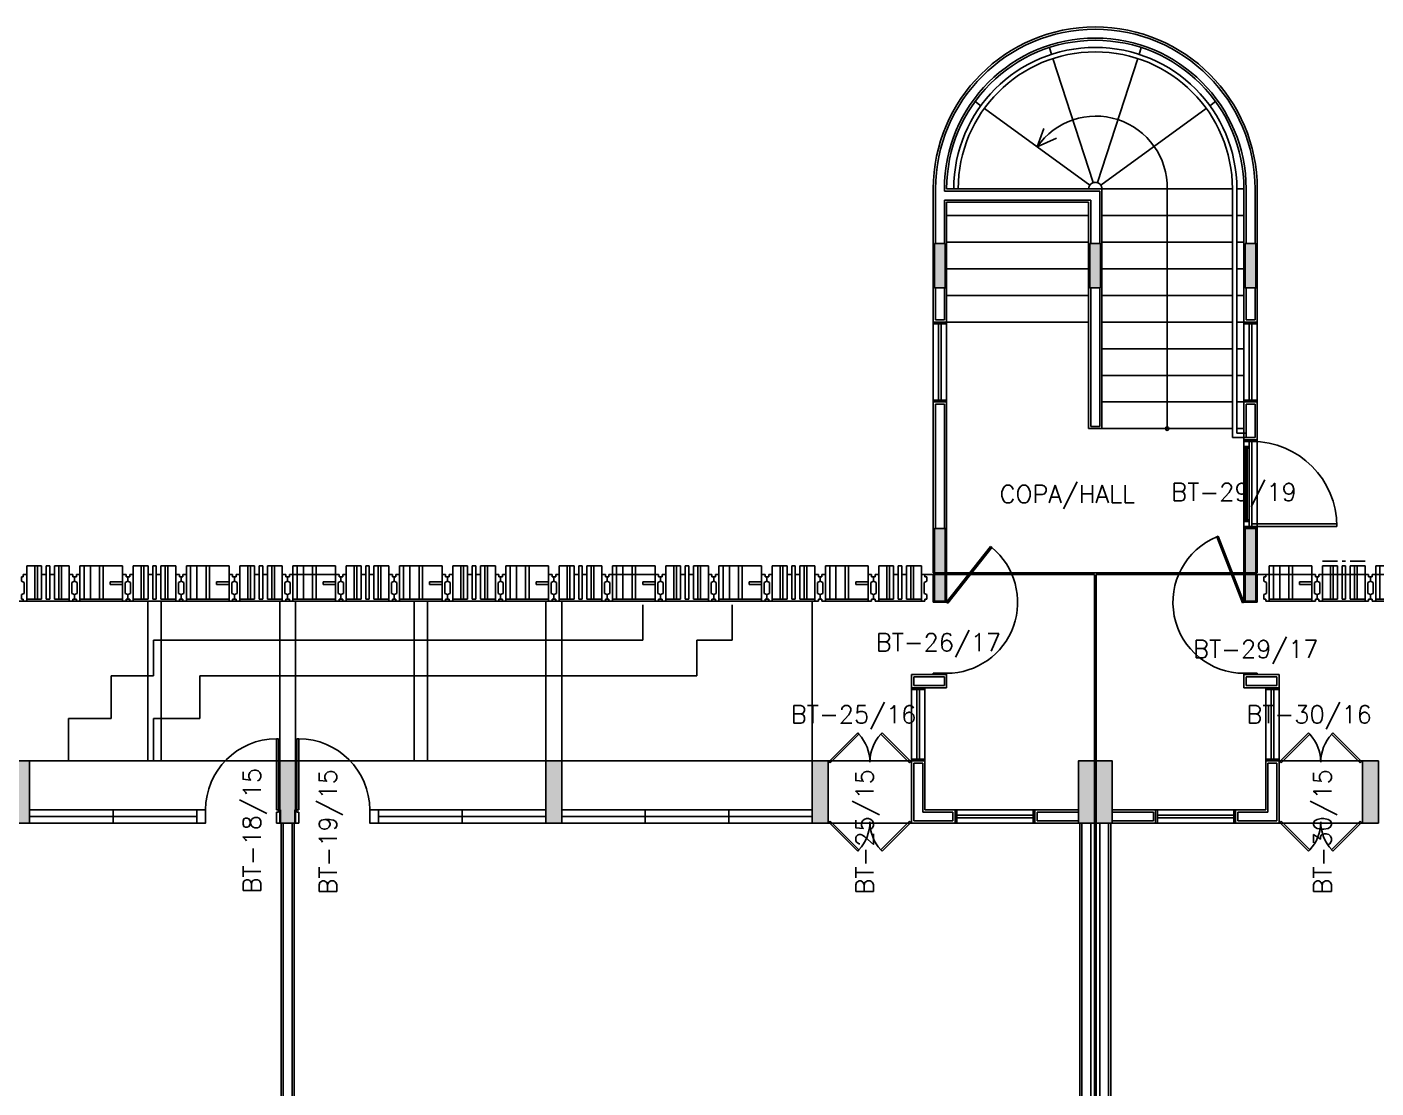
# Model space of a CAD drawing. Header units: millimetres. Extents: x 3605 to 3741, y 1123 to 1192.
# Drawn here: x 3635.26 to 3650.46, y 1176.52 to 1188.47 of the extents above; entities that cross this region are included whole.
import ezdxf

# ---------------------------------------------------------------- set-up
doc = ezdxf.new("R2010")
doc.units = ezdxf.units.MM
doc.linetypes.add('HIDDEN', pattern=[9.525, 6.35, -3.175])
for name, color, linetype in [('ar-acesso', 2, 'Continuous'), ('ar-alv', 2, 'Continuous'), ('ar-brs', 2, 'Continuous'), ('ar-esq', 2, 'Continuous'), ('ar-estc', 1, 'Continuous'), ('ar-piso', 1, 'Continuous'), ('ar-porta', 1, 'Continuous'), ('ar-proj', 1, 'HIDDEN'), ('ar-projarmario', 1, 'HIDDEN'), ('ar-reboco', 2, 'Continuous'), ('AR-VISTA', 2, 'Continuous'), ('brs-proj', 1, 'HIDDEN'), ('brs1', 2, 'Continuous'), ('brs2', 1, 'Continuous'), ('brs3', 1, 'Continuous'), ('brs4', 1, 'Continuous'), ('brs5', 1, 'Continuous'), ('ENDEREÇO', 2, 'Continuous'), ('esq-01', 1, 'Continuous'), ('esq-02', 1, 'Continuous'), ('estc-01', 3, 'Continuous'), ('h-estc', 3, 'Continuous'), ('proj', 1, 'HIDDEN'), ('ptm', 2, 'Continuous'), ('ptm1', 1, 'Continuous'), ('TEXTO', 2, 'Continuous')]:
    doc.layers.add(name, color=color, linetype=linetype)
doc.styles.add('UNB-100', font='simplex.shx', dxfattribs={"height": 0.2})
doc.styles.add('UNB1-100', font='simplex.shx', dxfattribs={"height": 0.2})

# ---------------------------------------------------------------- blocks, each defined once
blk = doc.blocks.new('plr01-01p')
at = {"layer": 'h-estc'}
blk.add_hatch(color=3, dxfattribs=at).paths.add_polyline_path([(0.09, 0.075), (-0.09, 0.075), (-0.09, -0.625), (0.09, -0.625)])
at = {"layer": 'estc-01', "color": 3}
blk.add_lwpolyline([(-0.09, 0.075), (-0.09, -0.625), (0.09, -0.625), (0.09, 0.075)], close=True, dxfattribs=at)
blk = doc.blocks.new('esq02-01p')
at = {"layer": 'esq-01'}
for p, q in [((2.91, 0), (0.09, 0)), ((1.03, -0.075), (1.03, 0.075)), ((1.97, -0.075), (1.97, 0.075))]:
    blk.add_line(p, q, dxfattribs=at)
at = {"layer": 'esq-02'}
blk.add_lwpolyline([(2.91, -0.075), (0.09, -0.075), (0.09, 0.075), (2.91, 0.075)], close=True, dxfattribs=at)
blk = doc.blocks.new('esq04-01p')
at = {"layer": 'esq-01'}
blk.add_line((1.975, 0), (0.09, 0), dxfattribs=at)
at = {"layer": 'esq-02'}
blk.add_line((1.0325, 0.075), (1.0325, -0.075), dxfattribs=at)
for points in [[(1.975, -0.075), (0.09, -0.075), (0.09, 0.075), (1.975, 0.075), (1.975, -0.075)], [(2.075, 0.075), (1.975, 0.075), (1.975, -0.075), (2.075, -0.075)]]:
    blk.add_lwpolyline(points, close=True, dxfattribs=at)
at = {"layer": 'ptm'}
for p, q in [((2.875, 0.075), (2.875, 0.875)), ((2.875, 0.875), (2.895, 0.875)), ((2.895, 0.075), (2.895, 0.875)), ((2.075, 0.075), (2.05, 0.075)), ((2.075, 0.075), (2.075, 0.05)), ((2.875, 0.075), (2.895, 0.075)), ((2.875, 0.05), (2.875, -0.075)), ((2.875, 0.05), (2.895, 0.05)), ((2.895, 0.075), (2.92, 0.075)), ((2.895, 0.075), (2.895, 0.05)), ((2.92, 0.075), (2.92, -0.075)), ((2.92, -0.075), (2.875, -0.075))]:
    blk.add_line(p, q, dxfattribs=at)
at = {"layer": 'ptm', "color": 1}
blk.add_arc((2.875, 0.075), 0.8, 90, 180, dxfattribs=at)
blk = doc.blocks.new('BRS01-01C-')
at = {"layer": 'brs-proj'}
for p, q in [((-0.075, 0.54), (-0.075, 0.06)), ((0.2, 0.28), (-0.175, 0.28))]:
    blk.add_line(p, q, dxfattribs=at)
at = {"layer": 'brs1'}
for p, q in [((-0.075, 0.58), (-0.075, 0.54)), ((-0.05, 0.58), (-0.075, 0.58)), ((-0.075, 0.54), (0.225, 0.54)), ((-0.05, 0.6), (-0.05, 0.58)), ((-0.05, 0.6), (0, 0.6)), ((0, 0.6), (0.013, 0.57)), ((0.137, 0.57), (0.013, 0.57)), ((0.15, 0.6), (0.137, 0.57)), ((0.2, 0.6), (0.15, 0.6)), ((0.2, 0.6), (0.2, 0.58)), ((0.2, 0.58), (0.225, 0.58)), ((0.225, 0.58), (0.225, 0.54)), ((-0.075, 0.06), (0.005, 0.06)), ((-0.075, 0.02), (-0.075, 0.06)), ((-0.05, 0.02), (-0.075, 0.02)), ((-0.05, 0), (-0.05, 0.02)), ((-0.05, 0), (0, 0)), ((0, 0), (0.013, 0.03)), ((0.137, 0.03), (0.013, 0.03)), ((0.035, 0.06), (0.225, 0.06)), ((0.15, 0), (0.137, 0.03)), ((0.2, 0), (0.15, 0)), ((0.2, 0.02), (0.225, 0.02)), ((0.2, 0), (0.2, 0.02)), ((0.225, 0.02), (0.225, 0.06))]:
    blk.add_line(p, q, dxfattribs=at)
at = {"layer": 'brs2'}
blk.add_line((0.225, 0.06), (0.225, 0.54), dxfattribs=at)
at = {"layer": 'brs3'}
for p, q in [((0.2, 0.493), (-0.175, 0.493)), ((-0.175, 0.422), (-0.175, 0.493)), ((0.2, 0.422), (0.2, 0.493)), ((0.2, 0.422), (-0.175, 0.422)), ((0.005, 0.06), (0.005, 0.2)), ((0.005, 0.2), (0.035, 0.2)), ((0.035, 0.2), (0.035, 0.06))]:
    blk.add_line(p, q, dxfattribs=at)
at = {"layer": 'brs4'}
for p, q in [((-0.075, 0.54), (-0.175, 0.54)), ((-0.175, 0.493), (-0.175, 0.54)), ((0.2, 0.493), (0.2, 0.54)), ((-0.175, 0.32), (-0.175, 0.06)), ((0.2, 0.32), (-0.175, 0.32)), ((0.2, 0.06), (0.2, 0.32)), ((-0.075, 0.06), (-0.175, 0.06))]:
    blk.add_line(p, q, dxfattribs=at)
at = {"layer": 'brs4', "color": 2}
for p, q in [((-0.175, 0.32), (-0.175, 0.422)), ((0.2, 0.422), (0.2, 0.32))]:
    blk.add_line(p, q, dxfattribs=at)
at = {"layer": 'brs5'}
blk.add_line((-0.075, 0.06), (-0.075, 0.54), dxfattribs=at)
at = {"layer": 'brs5', "color": 1}
blk.add_line((0.035, 0.06), (0.005, 0.06), dxfattribs=at)
blk = doc.blocks.new('BRS01-02C')
at = {"layer": 'brs-proj'}
for p, q in [((0.06, 0.075), (0.228, 0.075)), ((0.28, 0.075), (0.32, 0.075)), ((0.54, 0.075), (0.372, 0.075))]:
    blk.add_line(p, q, dxfattribs=at)
at = {"layer": 'brs1'}
for p, q in [((0, 0.05), (0.02, 0.05)), ((0, 0.05), (0, 0)), ((0, 0), (0.03, -0.013)), ((0.02, 0.075), (0.06, 0.075)), ((0.02, 0.05), (0.02, 0.075)), ((0.06, 0.075), (0.06, -0.225)), ((0.54, 0.075), (0.54, -0.225)), ((0.58, 0.075), (0.54, 0.075)), ((0.6, 0), (0.57, -0.013)), ((0.58, 0.05), (0.58, 0.075)), ((0.6, 0.05), (0.58, 0.05)), ((0.6, 0.05), (0.6, 0)), ((0, -0.15), (0.03, -0.137)), ((0, -0.2), (0, -0.15)), ((0.03, -0.137), (0.03, -0.013)), ((0.57, -0.137), (0.57, -0.013)), ((0.6, -0.15), (0.57, -0.137)), ((0.6, -0.2), (0.6, -0.15)), ((0, -0.2), (0.02, -0.2)), ((0.02, -0.2), (0.02, -0.225)), ((0.02, -0.225), (0.06, -0.225)), ((0.58, -0.225), (0.54, -0.225)), ((0.58, -0.2), (0.58, -0.225)), ((0.6, -0.2), (0.58, -0.2))]:
    blk.add_line(p, q, dxfattribs=at)
at = {"layer": 'brs2'}
for p, q in [((0.228, 0.075), (0.28, 0.075)), ((0.372, 0.075), (0.32, 0.075)), ((0.54, -0.225), (0.06, -0.225))]:
    blk.add_line(p, q, dxfattribs=at)
at = {"layer": 'brs3'}
for p, q in [((0.18, -0.2), (0.18, 0.175)), ((0.228, 0.175), (0.18, 0.175)), ((0.228, -0.2), (0.228, 0.175)), ((0.372, -0.2), (0.372, 0.175)), ((0.372, 0.175), (0.42, 0.175)), ((0.42, -0.2), (0.42, 0.175)), ((0.228, -0.2), (0.18, -0.2)), ((0.372, -0.2), (0.42, -0.2))]:
    blk.add_line(p, q, dxfattribs=at)
at = {"layer": 'brs4'}
for p, q in [((0.06, 0.075), (0.06, 0.175)), ((0.15, 0.175), (0.06, 0.175)), ((0.15, 0.175), (0.15, -0.2)), ((0.28, 0.175), (0.28, -0.2)), ((0.32, 0.175), (0.28, 0.175)), ((0.32, 0.175), (0.32, -0.2)), ((0.45, 0.175), (0.54, 0.175)), ((0.45, 0.175), (0.45, -0.2)), ((0.54, 0.075), (0.54, 0.175)), ((0.15, -0.2), (0.06, -0.2)), ((0.32, -0.2), (0.28, -0.2)), ((0.45, -0.2), (0.54, -0.2))]:
    blk.add_line(p, q, dxfattribs=at)
at = {"layer": 'brs4', "color": 3}
for p, q in [((0.15, 0.175), (0.18, 0.175)), ((0.45, 0.175), (0.42, 0.175)), ((0.15, -0.2), (0.18, -0.2)), ((0.45, -0.2), (0.42, -0.2))]:
    blk.add_line(p, q, dxfattribs=at)
at = {"layer": 'brs5'}
for p, q in [((0.228, 0.225), (0.06, 0.225)), ((0.32, 0.225), (0.28, 0.225)), ((0.372, 0.225), (0.54, 0.225))]:
    blk.add_line(p, q, dxfattribs=at)
blk = doc.blocks.new('brs01-01p-oeste')
at = {"layer": 'brs-proj'}
for p, q in [((0.92, -0.2), (0.92, 0.175)), ((2.12, -0.2), (2.12, 0.175))]:
    blk.add_line(p, q, dxfattribs=at)
at = {"layer": 'brs1'}
for p, q in [((0.18, -0.2), (0.18, 0.175)), ((0.228, 0.175), (0.18, 0.175)), ((0.228, -0.2), (0.228, 0.175)), ((0.372, -0.2), (0.372, 0.175)), ((0.372, 0.175), (0.42, 0.175)), ((0.42, -0.2), (0.42, 0.175)), ((0.707, -0.2), (0.707, 0.175)), ((0.778, 0.175), (0.707, 0.175)), ((0.778, -0.2), (0.778, 0.175)), ((1.38, -0.2), (1.38, 0.175)), ((1.428, 0.175), (1.38, 0.175)), ((1.428, -0.2), (1.428, 0.175)), ((1.572, -0.2), (1.572, 0.175)), ((1.572, 0.175), (1.62, 0.175)), ((1.62, -0.2), (1.62, 0.175)), ((1.907, -0.2), (1.907, 0.175)), ((1.978, 0.175), (1.907, 0.175)), ((1.978, -0.2), (1.978, 0.175)), ((2.58, -0.2), (2.58, 0.175)), ((2.628, 0.175), (2.58, 0.175)), ((2.628, -0.2), (2.628, 0.175)), ((2.772, -0.2), (2.772, 0.175)), ((2.772, 0.175), (2.82, 0.175)), ((2.82, -0.2), (2.82, 0.175)), ((0, 0.05), (0.02, 0.05)), ((0, 0.05), (0, 0)), ((0, 0), (0.03, -0.013)), ((0.02, 0.075), (0.06, 0.075)), ((0.02, 0.05), (0.02, 0.075)), ((0.06, 0.075), (0.06, -0.225)), ((0.54, 0.075), (0.54, -0.225)), ((0.58, 0.075), (0.54, 0.075)), ((0.6, 0), (0.57, -0.013)), ((0.58, 0.05), (0.58, 0.075)), ((0.6, 0.05), (0.58, 0.05)), ((0.6, 0.05), (0.62, 0.05)), ((0.6, 0.05), (0.6, 0)), ((0.6, 0.05), (0.6, 0)), ((0.6, 0), (0.63, -0.013)), ((0.62, 0.075), (0.66, 0.075)), ((0.62, 0.05), (0.62, 0.075)), ((0.66, 0.075), (0.66, -0.225)), ((1.14, 0.075), (1.14, -0.005)), ((1.18, 0.075), (1.14, 0.075)), ((1.2, 0), (1.17, -0.013)), ((1.18, 0.05), (1.18, 0.075)), ((1.2, 0.05), (1.18, 0.05)), ((1.2, 0.05), (1.22, 0.05)), ((1.2, 0.05), (1.2, 0)), ((1.2, 0.05), (1.2, 0)), ((1.2, 0), (1.23, -0.013)), ((1.22, 0.075), (1.26, 0.075)), ((1.22, 0.05), (1.22, 0.075)), ((1.26, 0.075), (1.26, -0.225)), ((1.74, 0.075), (1.74, -0.225)), ((1.78, 0.075), (1.74, 0.075)), ((1.8, 0), (1.77, -0.013)), ((1.78, 0.05), (1.78, 0.075)), ((1.8, 0.05), (1.78, 0.05)), ((1.8, 0.05), (1.82, 0.05)), ((1.8, 0.05), (1.8, 0)), ((1.8, 0.05), (1.8, 0)), ((1.8, 0), (1.83, -0.013)), ((1.82, 0.075), (1.86, 0.075)), ((1.82, 0.05), (1.82, 0.075)), ((1.86, 0.075), (1.86, -0.225)), ((2.34, 0.075), (2.34, -0.005)), ((2.38, 0.075), (2.34, 0.075)), ((2.4, 0), (2.37, -0.013)), ((2.38, 0.05), (2.38, 0.075)), ((2.4, 0.05), (2.38, 0.05)), ((2.4, 0.05), (2.42, 0.05)), ((2.4, 0.05), (2.4, 0)), ((2.4, 0.05), (2.4, 0)), ((2.4, 0), (2.43, -0.013)), ((2.42, 0.075), (2.46, 0.075)), ((2.42, 0.05), (2.42, 0.075)), ((2.46, 0.075), (2.46, -0.225)), ((2.94, 0.075), (2.94, -0.225)), ((2.98, 0.075), (2.94, 0.075)), ((3, 0), (2.97, -0.013)), ((2.98, 0.05), (2.98, 0.075)), ((3, 0.05), (2.98, 0.05)), ((3, 0.05), (3, 0)), ((0, -0.15), (0.03, -0.137)), ((0, -0.2), (0, -0.15)), ((0.03, -0.137), (0.03, -0.013)), ((0.57, -0.137), (0.57, -0.013)), ((0.6, -0.15), (0.57, -0.137)), ((0.6, -0.15), (0.63, -0.137)), ((0.6, -0.2), (0.6, -0.15)), ((0.6, -0.2), (0.6, -0.15)), ((0.63, -0.137), (0.63, -0.013)), ((1.14, -0.005), (1, -0.005)), ((1, -0.005), (1, -0.035)), ((1, -0.035), (1.14, -0.035)), ((1.14, -0.035), (1.14, -0.225)), ((1.17, -0.137), (1.17, -0.013)), ((1.2, -0.15), (1.17, -0.137)), ((1.2, -0.15), (1.23, -0.137)), ((1.2, -0.2), (1.2, -0.15)), ((1.2, -0.2), (1.2, -0.15)), ((1.23, -0.137), (1.23, -0.013)), ((1.77, -0.137), (1.77, -0.013)), ((1.8, -0.15), (1.77, -0.137)), ((1.8, -0.15), (1.83, -0.137)), ((1.8, -0.2), (1.8, -0.15)), ((1.8, -0.2), (1.8, -0.15)), ((1.83, -0.137), (1.83, -0.013)), ((2.34, -0.005), (2.2, -0.005)), ((2.2, -0.005), (2.2, -0.035)), ((2.2, -0.035), (2.34, -0.035)), ((2.34, -0.035), (2.34, -0.225)), ((2.37, -0.137), (2.37, -0.013)), ((2.4, -0.15), (2.37, -0.137)), ((2.4, -0.15), (2.43, -0.137)), ((2.4, -0.2), (2.4, -0.15)), ((2.4, -0.2), (2.4, -0.15)), ((2.43, -0.137), (2.43, -0.013)), ((2.97, -0.137), (2.97, -0.013)), ((3, -0.15), (2.97, -0.137)), ((3, -0.2), (3, -0.15)), ((0, -0.2), (0.02, -0.2)), ((0.02, -0.2), (0.02, -0.225)), ((0.02, -0.225), (0.06, -0.225)), ((0.228, -0.2), (0.18, -0.2)), ((0.372, -0.2), (0.42, -0.2)), ((0.58, -0.225), (0.54, -0.225)), ((0.58, -0.2), (0.58, -0.225)), ((0.6, -0.2), (0.58, -0.2)), ((0.6, -0.2), (0.62, -0.2)), ((0.62, -0.2), (0.62, -0.225)), ((0.62, -0.225), (0.66, -0.225)), ((1.18, -0.225), (1.14, -0.225)), ((1.18, -0.2), (1.18, -0.225)), ((1.2, -0.2), (1.18, -0.2)), ((1.2, -0.2), (1.22, -0.2)), ((1.22, -0.2), (1.22, -0.225)), ((1.22, -0.225), (1.26, -0.225)), ((1.428, -0.2), (1.38, -0.2)), ((1.572, -0.2), (1.62, -0.2)), ((1.78, -0.225), (1.74, -0.225)), ((1.78, -0.2), (1.78, -0.225)), ((1.8, -0.2), (1.78, -0.2)), ((1.8, -0.2), (1.82, -0.2)), ((1.82, -0.2), (1.82, -0.225)), ((1.82, -0.225), (1.86, -0.225)), ((1.978, -0.2), (1.907, -0.2)), ((2.38, -0.225), (2.34, -0.225)), ((2.38, -0.2), (2.38, -0.225)), ((2.4, -0.2), (2.38, -0.2)), ((2.4, -0.2), (2.42, -0.2)), ((2.42, -0.2), (2.42, -0.225)), ((2.42, -0.225), (2.46, -0.225)), ((2.628, -0.2), (2.58, -0.2)), ((2.772, -0.2), (2.82, -0.2)), ((2.98, -0.225), (2.94, -0.225)), ((2.98, -0.2), (2.98, -0.225)), ((3, -0.2), (2.98, -0.2))]:
    blk.add_line(p, q, dxfattribs=at)
at = {"layer": 'brs2'}
for p, q in [((0.228, 0.075), (0.28, 0.075)), ((0.372, 0.075), (0.32, 0.075)), ((1.428, 0.075), (1.48, 0.075)), ((1.572, 0.075), (1.52, 0.075)), ((2.628, 0.075), (2.68, 0.075)), ((2.772, 0.075), (2.72, 0.075)), ((0.54, -0.225), (0.06, -0.225)), ((1.14, -0.225), (0.66, -0.225)), ((1.74, -0.225), (1.26, -0.225)), ((2.34, -0.225), (1.86, -0.225)), ((2.94, -0.225), (2.46, -0.225))]:
    blk.add_line(p, q, dxfattribs=at)
at = {"layer": 'brs3'}
for p, q in [((0.15, 0.175), (0.18, 0.175)), ((0.45, 0.175), (0.42, 0.175)), ((1.35, 0.175), (1.38, 0.175)), ((1.65, 0.175), (1.62, 0.175)), ((2.55, 0.175), (2.58, 0.175)), ((2.85, 0.175), (2.82, 0.175)), ((0.15, -0.2), (0.18, -0.2)), ((0.45, -0.2), (0.42, -0.2)), ((0.778, -0.2), (0.707, -0.2)), ((1.35, -0.2), (1.38, -0.2)), ((1.65, -0.2), (1.62, -0.2)), ((2.55, -0.2), (2.58, -0.2)), ((2.85, -0.2), (2.82, -0.2))]:
    blk.add_line(p, q, dxfattribs=at)
at = {"layer": 'brs4'}
for p, q in [((0.06, 0.075), (0.06, 0.175)), ((0.15, 0.175), (0.06, 0.175)), ((0.15, 0.175), (0.15, -0.2)), ((0.28, 0.175), (0.28, -0.2)), ((0.32, 0.175), (0.28, 0.175)), ((0.32, 0.175), (0.32, -0.2)), ((0.45, 0.175), (0.54, 0.175)), ((0.45, 0.175), (0.45, -0.2)), ((0.54, 0.075), (0.54, 0.175)), ((0.66, 0.075), (0.66, 0.175)), ((0.707, 0.175), (0.66, 0.175)), ((0.88, 0.175), (0.778, 0.175)), ((0.88, 0.175), (1.14, 0.175)), ((0.88, -0.2), (0.88, 0.175)), ((1.14, 0.075), (1.14, 0.175)), ((1.26, 0.075), (1.26, 0.175)), ((1.35, 0.175), (1.26, 0.175)), ((1.35, 0.175), (1.35, -0.2)), ((1.48, 0.175), (1.48, -0.2)), ((1.52, 0.175), (1.48, 0.175)), ((1.52, 0.175), (1.52, -0.2)), ((1.65, 0.175), (1.74, 0.175)), ((1.65, 0.175), (1.65, -0.2)), ((1.74, 0.075), (1.74, 0.175)), ((1.86, 0.075), (1.86, 0.175)), ((1.907, 0.175), (1.86, 0.175)), ((2.08, 0.175), (1.978, 0.175)), ((2.08, 0.175), (2.34, 0.175)), ((2.08, -0.2), (2.08, 0.175)), ((2.34, 0.075), (2.34, 0.175)), ((2.46, 0.075), (2.46, 0.175)), ((2.55, 0.175), (2.46, 0.175)), ((2.55, 0.175), (2.55, -0.2)), ((2.68, 0.175), (2.68, -0.2)), ((2.72, 0.175), (2.68, 0.175)), ((2.72, 0.175), (2.72, -0.2)), ((2.85, 0.175), (2.94, 0.175)), ((2.85, 0.175), (2.85, -0.2)), ((2.94, 0.075), (2.94, 0.175)), ((0.15, -0.2), (0.06, -0.2)), ((0.32, -0.2), (0.28, -0.2)), ((0.45, -0.2), (0.54, -0.2)), ((0.707, -0.2), (0.66, -0.2)), ((0.778, -0.2), (0.88, -0.2)), ((1.14, -0.2), (0.88, -0.2)), ((1.35, -0.2), (1.26, -0.2)), ((1.52, -0.2), (1.48, -0.2)), ((1.65, -0.2), (1.74, -0.2)), ((1.907, -0.2), (1.86, -0.2)), ((1.978, -0.2), (2.08, -0.2)), ((2.34, -0.2), (2.08, -0.2)), ((2.55, -0.2), (2.46, -0.2)), ((2.72, -0.2), (2.68, -0.2)), ((2.85, -0.2), (2.94, -0.2))]:
    blk.add_line(p, q, dxfattribs=at)
at = {"layer": 'brs5'}
for p, q in [((1.14, -0.035), (1.14, -0.005)), ((2.34, -0.035), (2.34, -0.005))]:
    blk.add_line(p, q, dxfattribs=at)
blk = doc.blocks.new('esq03a-01p')
at = {"layer": 'esq-02'}
for p, q in [((0.09, 0.075), (1.03, 0.075)), ((0.09, -0.625), (1.03, -0.625))]:
    blk.add_line(p, q, dxfattribs=at)
at = {"layer": 'ptm'}
for p, q in [((0.1, 0.069), (0.423, 0.391)), ((0.114, 0.054), (0.437, 0.377)), ((0.437, 0.377), (0.423, 0.391)), ((0.683, 0.377), (0.698, 0.392)), ((1.006, 0.054), (0.683, 0.377)), ((1.02, 0.069), (0.698, 0.392)), ((0.114, 0.054), (0.1, 0.069)), ((0.114, 0.054), (0.1, 0.069)), ((1.006, 0.054), (1.02, 0.069)), ((1.006, 0.054), (1.02, 0.069)), ((0.114, -0.604), (0.1, -0.619)), ((0.114, -0.604), (0.1, -0.619)), ((0.114, -0.604), (0.437, -0.927)), ((1.006, -0.604), (0.683, -0.927)), ((1.006, -0.604), (1.02, -0.619)), ((1.006, -0.604), (1.02, -0.619)), ((0.1, -0.619), (0.423, -0.941)), ((1.02, -0.619), (0.698, -0.942)), ((0.437, -0.927), (0.423, -0.941)), ((0.683, -0.927), (0.698, -0.942))]:
    blk.add_line(p, q, dxfattribs=at)
at = {"layer": 'ptm1'}
for centre, start, end in [((0.09, 0.06), 0, 42.4258), ((1.03, 0.06), 137.5157, 180), ((0.09, -0.61), 317.5742, 360), ((1.03, -0.61), 180, 222.4843)]:
    blk.add_arc(centre, 0.47, start, end, dxfattribs=at)

msp = doc.modelspace()

# ---------------------------------------------------------------- hatches: boundary and pattern name
at = {"layer": 'h-estc'}
for points in [[(3645.609, 1185.531), (3645.489, 1185.531), (3645.489, 1186.031), (3645.609, 1186.031)], [(3647.359, 1186.031), (3647.359, 1185.531), (3647.239, 1185.531), (3647.239, 1186.031)], [(3648.989, 1186.031), (3649.109, 1186.031), (3649.109, 1185.531), (3648.989, 1185.531)], [(3645.609, 1182.821), (3645.489, 1182.821), (3645.489, 1182.321), (3645.609, 1182.321)], [(3648.989, 1182.321), (3648.989, 1182.821), (3649.109, 1182.821), (3649.109, 1182.321)], [(3645.609, 1182.301), (3645.609, 1182.001), (3645.489, 1182.001), (3645.489, 1182.301)], [(3648.989, 1182.001), (3648.989, 1182.301), (3649.109, 1182.301), (3649.109, 1182.001)], [(3647.109, 1180.201), (3647.289, 1180.201), (3647.289, 1179.501), (3647.109, 1179.501)], [(3647.309, 1180.201), (3647.489, 1180.201), (3647.489, 1179.501), (3647.309, 1179.501)]]:
    msp.add_hatch(color=256, dxfattribs=at).paths.add_polyline_path(points)

# ---------------------------------------------------------------- linework, layer by layer
at = {"layer": 'ar-acesso', "color": 3}
for p, q in [((3642.199, 1181.561), (3642.199, 1181.961)), ((3643.209, 1181.961), (3643.209, 1181.561)), ((3636.689, 1181.561), (3642.199, 1181.561)), ((3636.689, 1181.161), (3636.689, 1181.561)), ((3642.809, 1181.561), (3642.809, 1181.161)), ((3642.809, 1181.561), (3643.209, 1181.561)), ((3636.209, 1181.161), (3636.689, 1181.161)), ((3636.209, 1180.681), (3636.209, 1181.161)), ((3637.209, 1181.161), (3642.809, 1181.161)), ((3637.209, 1180.681), (3637.209, 1181.161)), ((3635.729, 1180.681), (3636.209, 1180.681)), ((3635.729, 1180.201), (3635.729, 1180.681)), ((3637.209, 1180.681), (3636.689, 1180.681)), ((3636.689, 1180.201), (3636.689, 1180.681))]:
    msp.add_line(p, q, dxfattribs=at)
at = {"layer": 'ar-alv'}
for p, q in [((3645.499, 1186.646), (3645.499, 1186.031)), ((3645.599, 1186.646), (3645.599, 1186.621)), ((3645.599, 1186.621), (3647.349, 1186.621)), ((3645.599, 1186.521), (3647.249, 1186.521)), ((3645.599, 1186.521), (3645.599, 1186.031)), ((3647.249, 1186.031), (3647.249, 1186.521)), ((3647.349, 1186.031), (3647.349, 1186.621)), ((3648.999, 1186.646), (3648.999, 1186.031)), ((3649.099, 1186.646), (3649.099, 1186.031)), ((3645.499, 1185.171), (3645.499, 1185.531)), ((3645.599, 1185.171), (3645.599, 1185.531)), ((3647.249, 1183.971), (3647.249, 1185.531)), ((3647.349, 1183.971), (3647.349, 1185.531)), ((3648.999, 1185.531), (3648.999, 1185.171)), ((3649.099, 1185.531), (3649.099, 1185.171)), ((3645.499, 1185.171), (3645.599, 1185.171)), ((3649.099, 1185.171), (3648.999, 1185.171)), ((3645.499, 1184.221), (3645.499, 1182.821)), ((3645.599, 1184.221), (3645.499, 1184.221)), ((3645.599, 1184.221), (3645.599, 1182.821)), ((3648.999, 1183.846), (3648.999, 1184.221)), ((3649.099, 1184.221), (3648.999, 1184.221)), ((3649.099, 1183.846), (3649.099, 1184.221)), ((3647.249, 1183.971), (3647.349, 1183.971)), ((3649.099, 1183.846), (3648.999, 1183.846)), ((3645.254, 1181.151), (3645.599, 1181.151)), ((3645.254, 1181.051), (3645.254, 1181.151)), ((3645.599, 1181.051), (3645.254, 1181.051)), ((3645.599, 1181.151), (3645.599, 1181.051)), ((3648.999, 1181.151), (3648.999, 1181.051)), ((3649.344, 1181.151), (3648.999, 1181.151)), ((3648.999, 1181.051), (3649.344, 1181.051)), ((3649.344, 1181.051), (3649.344, 1181.151)), ((3645.254, 1179.526), (3645.254, 1180.176)), ((3645.354, 1180.176), (3645.254, 1180.176)), ((3645.354, 1179.626), (3645.354, 1180.176)), ((3649.244, 1179.626), (3649.244, 1180.176)), ((3649.244, 1180.176), (3649.344, 1180.176)), ((3649.344, 1179.526), (3649.344, 1180.176)), ((3645.694, 1179.526), (3645.254, 1179.526)), ((3645.694, 1179.626), (3645.354, 1179.626)), ((3645.694, 1179.626), (3645.694, 1179.526)), ((3647.109, 1179.626), (3646.644, 1179.626)), ((3646.644, 1179.626), (3646.644, 1179.526)), ((3647.109, 1179.526), (3646.644, 1179.526)), ((3647.489, 1179.626), (3647.954, 1179.626)), ((3647.489, 1179.526), (3647.954, 1179.526)), ((3647.954, 1179.526), (3647.954, 1179.626)), ((3648.904, 1179.626), (3649.244, 1179.626)), ((3648.904, 1179.626), (3648.904, 1179.526)), ((3648.904, 1179.526), (3649.344, 1179.526)), ((3638.149, 1169.651), (3638.149, 1179.501)), ((3638.249, 1169.651), (3638.249, 1179.501)), ((3647.149, 1169.651), (3647.149, 1179.501)), ((3647.249, 1169.651), (3647.249, 1179.501)), ((3647.349, 1169.651), (3647.349, 1179.501)), ((3647.449, 1169.651), (3647.449, 1179.501))]:
    msp.add_line(p, q, dxfattribs=at)
for radius in [1.8, 1.7]:
    msp.add_arc((3647.299, 1186.646), radius, 0, 180, dxfattribs=at)
at = {"layer": 'ar-estc'}
for p, q in [((3646.644, 1187.122), (3646.718, 1187.328)), ((3646.644, 1187.122), (3646.861, 1187.217)), ((3648.109, 1183.946), (3648.109, 1186.646))]:
    msp.add_line(p, q, dxfattribs=at)
msp.add_circle((3648.109, 1183.946), 0.0202, dxfattribs=at)
msp.add_arc((3647.304, 1186.662), 0.805, 358.9049, 145.0951, dxfattribs=at)
at = {"layer": 'ar-piso'}
for p, q in [((3646.806, 1188.163), (3646.782, 1188.239)), ((3647.817, 1188.239), (3647.792, 1188.163)), ((3646.009, 1187.584), (3645.944, 1187.631)), ((3648.59, 1187.584), (3648.654, 1187.631)), ((3647.36, 1186.69), (3648.549, 1187.554)), ((3648.844, 1186.646), (3647.374, 1186.646)), ((3648.974, 1186.646), (3648.894, 1186.646)), ((3648.844, 1186.346), (3647.374, 1186.346)), ((3648.974, 1186.346), (3648.894, 1186.346)), ((3648.844, 1186.046), (3647.374, 1186.046)), ((3648.974, 1186.046), (3648.894, 1186.046)), ((3648.844, 1185.746), (3647.374, 1185.746)), ((3648.974, 1185.746), (3648.894, 1185.746)), ((3648.844, 1185.446), (3647.374, 1185.446)), ((3648.974, 1185.446), (3648.894, 1185.446)), ((3648.844, 1185.146), (3647.374, 1185.146)), ((3648.974, 1185.146), (3648.894, 1185.146)), ((3648.844, 1184.846), (3647.374, 1184.846)), ((3648.974, 1184.846), (3648.894, 1184.846)), ((3648.844, 1184.546), (3647.374, 1184.546)), ((3648.974, 1184.546), (3648.894, 1184.546)), ((3648.844, 1184.246), (3647.374, 1184.246)), ((3648.974, 1184.246), (3648.894, 1184.246)), ((3648.844, 1183.946), (3647.374, 1183.946)), ((3648.974, 1183.946), (3648.894, 1183.946)), ((3648.974, 1183.896), (3648.999, 1183.896)), ((3648.974, 1183.846), (3648.999, 1183.846)), ((3645.379, 1182.301), (3645.474, 1182.301)), ((3645.624, 1182.321), (3648.974, 1182.321)), ((3645.624, 1182.301), (3647.289, 1182.301)), ((3647.289, 1180.201), (3647.289, 1182.301)), ((3647.309, 1180.201), (3647.309, 1182.301)), ((3647.309, 1182.301), (3648.974, 1182.301)), ((3649.219, 1182.301), (3649.124, 1182.301)), ((3644.109, 1182.001), (3620.199, 1182.001)), ((3644.109, 1182.001), (3644.109, 1180.201)), ((3635.274, 1180.201), (3638.124, 1180.201)), ((3635.274, 1180.201), (3638.109, 1180.201)), ((3638.109, 1180.201), (3635.274, 1180.201)), ((3638.274, 1180.201), (3641.109, 1180.201)), ((3638.289, 1180.201), (3641.109, 1180.201)), ((3641.109, 1180.201), (3638.289, 1180.201)), ((3641.289, 1180.201), (3644.109, 1180.201)), ((3647.289, 1179.501), (3647.289, 1169.651)), ((3647.309, 1179.501), (3647.309, 1169.651))]:
    msp.add_line(p, q, dxfattribs=at)
at = {"layer": 'ar-porta', "color": 2}
for points in [[(3645.474, 1181.989), (3645.624, 1181.989), (3645.624, 1182.001), (3645.474, 1182.001)], [(3649.124, 1181.989), (3648.974, 1181.989), (3648.974, 1182.001), (3649.124, 1182.001)], [(3645.474, 1181.189), (3645.624, 1181.189), (3645.624, 1181.176), (3645.474, 1181.176)], [(3649.124, 1181.189), (3648.974, 1181.189), (3648.974, 1181.176), (3649.124, 1181.176)]]:
    msp.add_lwpolyline(points, close=True, dxfattribs=at)
at = {"layer": 'ar-porta'}
msp.add_arc((3649.064, 1182.844), 0.957, 0, 90, dxfattribs=at)
at = {"layer": 'ar-proj'}
for p, q in [((3636.624, 1180.201), (3636.624, 1182.001)), ((3636.774, 1180.201), (3636.774, 1182.001)), ((3638.109, 1182.001), (3638.109, 1180.201)), ((3638.109, 1182.001), (3638.109, 1180.201)), ((3638.109, 1182.001), (3638.109, 1180.201)), ((3638.289, 1182.001), (3638.289, 1180.201)), ((3638.289, 1182.001), (3638.289, 1180.201)), ((3638.289, 1182.001), (3638.289, 1180.201)), ((3639.624, 1180.201), (3639.624, 1182.001)), ((3639.774, 1180.201), (3639.774, 1182.001)), ((3641.109, 1182.001), (3641.109, 1180.201)), ((3641.109, 1182.001), (3641.109, 1180.201)), ((3641.109, 1182.001), (3641.109, 1180.201)), ((3641.289, 1182.001), (3641.289, 1180.201)), ((3641.289, 1182.001), (3641.289, 1180.201)), ((3641.289, 1182.001), (3641.289, 1180.201))]:
    msp.add_line(p, q, dxfattribs=at)
at = {"layer": 'ar-projarmario'}
for p, q in [((3638.109, 1182.001), (3638.109, 1180.201)), ((3638.289, 1182.001), (3638.289, 1180.201)), ((3641.109, 1182.001), (3641.109, 1180.201)), ((3641.289, 1182.001), (3641.289, 1180.201))]:
    msp.add_line(p, q, dxfattribs=at)
at = {"layer": 'ar-reboco'}
for p, q in [((3645.474, 1185.146), (3645.474, 1186.646)), ((3645.624, 1186.646), (3647.374, 1186.646)), ((3648.844, 1186.646), (3648.844, 1183.846)), ((3648.894, 1186.646), (3648.894, 1183.896)), ((3648.974, 1186.646), (3648.974, 1185.146)), ((3649.124, 1186.646), (3649.124, 1185.146)), ((3645.624, 1186.496), (3647.224, 1186.496)), ((3645.624, 1185.146), (3645.624, 1186.496)), ((3647.224, 1186.496), (3647.224, 1183.946)), ((3647.374, 1183.946), (3647.374, 1186.046)), ((3645.474, 1184.246), (3645.474, 1182.321)), ((3645.624, 1184.246), (3645.624, 1182.321)), ((3648.974, 1183.821), (3648.974, 1184.246)), ((3649.124, 1183.821), (3649.124, 1184.246)), ((3647.224, 1183.946), (3647.374, 1183.946)), ((3648.844, 1183.846), (3648.974, 1183.846)), ((3648.894, 1183.896), (3648.974, 1183.896)), ((3648.974, 1183.821), (3648.999, 1183.821)), ((3649.099, 1183.821), (3649.124, 1183.821)), ((3648.974, 1182.321), (3648.974, 1182.821)), ((3648.989, 1182.821), (3648.974, 1182.821)), ((3649.124, 1182.821), (3649.109, 1182.821)), ((3649.124, 1182.321), (3649.124, 1182.821)), ((3645.489, 1182.321), (3645.474, 1182.321)), ((3645.474, 1182.001), (3645.474, 1182.301)), ((3645.489, 1182.301), (3645.474, 1182.301)), ((3645.609, 1182.321), (3645.624, 1182.321)), ((3645.609, 1182.301), (3645.624, 1182.301)), ((3645.624, 1182.001), (3645.624, 1182.301)), ((3648.989, 1182.321), (3648.974, 1182.321)), ((3648.974, 1182.001), (3648.974, 1182.301)), ((3648.989, 1182.301), (3648.974, 1182.301)), ((3649.109, 1182.321), (3649.124, 1182.321)), ((3649.109, 1182.301), (3649.124, 1182.301)), ((3649.124, 1182.001), (3649.124, 1182.301)), ((3645.489, 1182.001), (3645.474, 1182.001)), ((3648.989, 1182.001), (3648.974, 1182.001)), ((3649.109, 1182.001), (3649.124, 1182.001)), ((3645.229, 1181.026), (3645.229, 1181.176)), ((3645.229, 1181.176), (3645.624, 1181.176)), ((3645.624, 1181.176), (3645.624, 1181.026)), ((3649.369, 1181.176), (3648.974, 1181.176)), ((3648.974, 1181.176), (3648.974, 1181.026)), ((3649.369, 1181.026), (3649.369, 1181.176)), ((3645.624, 1181.026), (3645.229, 1181.026)), ((3648.974, 1181.026), (3649.369, 1181.026)), ((3645.229, 1179.501), (3645.229, 1180.201)), ((3645.379, 1180.201), (3645.229, 1180.201)), ((3645.379, 1179.651), (3645.379, 1180.201)), ((3649.219, 1180.201), (3649.369, 1180.201)), ((3649.219, 1179.651), (3649.219, 1180.201)), ((3649.369, 1179.501), (3649.369, 1180.201)), ((3645.719, 1179.651), (3645.379, 1179.651)), ((3647.109, 1179.651), (3646.619, 1179.651)), ((3647.489, 1179.651), (3647.979, 1179.651)), ((3648.879, 1179.651), (3649.219, 1179.651)), ((3638.124, 1169.651), (3638.124, 1179.501)), ((3638.274, 1169.651), (3638.274, 1179.501)), ((3645.229, 1179.501), (3645.719, 1179.501)), ((3647.109, 1179.501), (3646.619, 1179.501)), ((3647.124, 1169.651), (3647.124, 1179.501)), ((3647.474, 1169.651), (3647.474, 1179.501)), ((3647.489, 1179.501), (3647.979, 1179.501)), ((3649.369, 1179.501), (3648.879, 1179.501))]:
    msp.add_line(p, q, dxfattribs=at)
for radius in [1.825, 1.675, 1.595, 1.545]:
    msp.add_arc((3647.299, 1186.646), radius, 0, 180, dxfattribs=at)
at = {"layer": 'AR-VISTA'}
msp.add_line((3647.374, 1186.046), (3647.374, 1186.646), dxfattribs=at)
at = {"layer": 'esq-01'}
for points in [[(3645.564, 1185.126), (3645.534, 1185.126), (3645.534, 1184.266), (3645.564, 1184.266)], [(3649.034, 1185.126), (3649.064, 1185.126), (3649.064, 1184.266), (3649.034, 1184.266)], [(3649.034, 1183.801), (3649.064, 1183.801), (3649.064, 1182.844), (3649.034, 1182.844)], [(3645.319, 1181.006), (3645.289, 1181.006), (3645.289, 1180.221), (3645.319, 1180.221)], [(3649.279, 1181.006), (3649.309, 1181.006), (3649.309, 1180.221), (3649.279, 1180.221)], [(3645.739, 1179.591), (3645.739, 1179.561), (3646.599, 1179.561), (3646.599, 1179.591)], [(3648.859, 1179.591), (3648.859, 1179.561), (3647.999, 1179.561), (3647.999, 1179.591)]]:
    msp.add_lwpolyline(points, close=True, dxfattribs=at)
at = {"layer": 'esq-02'}
for p, q in [((3648.985, 1183.746), (3649.034, 1183.746)), ((3648.985, 1183.746), (3648.985, 1183.726)), ((3648.985, 1183.726), (3649.034, 1183.726)), ((3648.991, 1182.92), (3648.991, 1183.726)), ((3649.011, 1182.92), (3649.011, 1183.726)), ((3648.985, 1182.92), (3649.034, 1182.92)), ((3648.985, 1182.9), (3648.985, 1182.92)), ((3648.985, 1182.9), (3649.034, 1182.9))]:
    msp.add_line(p, q, dxfattribs=at)
for points in [[(3645.624, 1185.146), (3645.474, 1185.146), (3645.474, 1185.126), (3645.624, 1185.126)], [(3648.974, 1185.146), (3649.124, 1185.146), (3649.124, 1185.126), (3648.974, 1185.126)], [(3645.474, 1185.126), (3645.624, 1185.126), (3645.624, 1184.266), (3645.474, 1184.266)], [(3649.124, 1185.126), (3648.974, 1185.126), (3648.974, 1184.266), (3649.124, 1184.266)], [(3645.624, 1184.246), (3645.474, 1184.246), (3645.474, 1184.266), (3645.624, 1184.266)], [(3648.974, 1184.246), (3649.124, 1184.246), (3649.124, 1184.266), (3648.974, 1184.266)], [(3648.974, 1183.821), (3649.124, 1183.821), (3649.124, 1183.801), (3648.974, 1183.801)], [(3648.974, 1182.824), (3649.124, 1182.824), (3649.124, 1182.844), (3648.974, 1182.844)], [(3645.379, 1181.026), (3645.229, 1181.026), (3645.229, 1181.006), (3645.379, 1181.006)], [(3645.229, 1181.006), (3645.379, 1181.006), (3645.379, 1180.221), (3645.229, 1180.221)], [(3649.219, 1181.026), (3649.369, 1181.026), (3649.369, 1181.006), (3649.219, 1181.006)], [(3649.369, 1181.006), (3649.219, 1181.006), (3649.219, 1180.221), (3649.369, 1180.221)], [(3645.379, 1180.201), (3645.229, 1180.201), (3645.229, 1180.221), (3645.379, 1180.221)], [(3649.369, 1180.201), (3649.219, 1180.201), (3649.219, 1180.221), (3649.369, 1180.221)], [(3645.719, 1179.651), (3645.719, 1179.501), (3645.739, 1179.501), (3645.739, 1179.651)], [(3646.619, 1179.651), (3646.619, 1179.501), (3646.599, 1179.501), (3646.599, 1179.651)], [(3647.979, 1179.651), (3647.979, 1179.501), (3647.999, 1179.501), (3647.999, 1179.651)], [(3648.879, 1179.651), (3648.879, 1179.501), (3648.859, 1179.501), (3648.859, 1179.651)]]:
    msp.add_lwpolyline(points, close=True, dxfattribs=at)
at = {"layer": 'esq-02', "color": 1}
for points in [[(3649.124, 1183.801), (3648.974, 1183.801), (3648.974, 1182.844), (3649.124, 1182.844)], [(3645.739, 1179.501), (3645.739, 1179.651), (3646.599, 1179.651), (3646.599, 1179.501)], [(3648.859, 1179.501), (3648.859, 1179.651), (3647.999, 1179.651), (3647.999, 1179.501)]]:
    msp.add_lwpolyline(points, close=True, dxfattribs=at)
at = {"layer": 'estc-01'}
for points in [[(3645.609, 1186.031), (3645.489, 1186.031), (3645.489, 1185.531), (3645.609, 1185.531)], [(3647.359, 1185.531), (3647.239, 1185.531), (3647.239, 1186.031), (3647.359, 1186.031)], [(3648.989, 1186.031), (3649.109, 1186.031), (3649.109, 1185.531), (3648.989, 1185.531)], [(3645.489, 1182.321), (3645.609, 1182.321), (3645.609, 1182.821), (3645.489, 1182.821)], [(3648.989, 1182.321), (3649.109, 1182.321), (3649.109, 1182.821), (3648.989, 1182.821)], [(3645.489, 1182.301), (3645.609, 1182.301), (3645.609, 1182.001), (3645.489, 1182.001)], [(3648.989, 1182.301), (3649.109, 1182.301), (3649.109, 1182.001), (3648.989, 1182.001)], [(3647.289, 1179.501), (3647.289, 1180.201), (3647.109, 1180.201), (3647.109, 1179.501)], [(3647.489, 1179.501), (3647.489, 1180.201), (3647.309, 1180.201), (3647.309, 1179.501)]]:
    msp.add_lwpolyline(points, close=True, dxfattribs=at)
at = {"layer": 'proj'}
for p, q in [((3647.276, 1186.718), (3646.822, 1188.116)), ((3647.777, 1188.116), (3647.323, 1186.718)), ((3647.239, 1186.69), (3646.049, 1187.554)), ((3645.624, 1186.346), (3647.224, 1186.346)), ((3645.624, 1186.046), (3647.224, 1186.046)), ((3645.624, 1185.746), (3647.224, 1185.746)), ((3645.624, 1185.446), (3647.224, 1185.446)), ((3645.624, 1185.146), (3647.224, 1185.146))]:
    msp.add_line(p, q, dxfattribs=at)
msp.add_lwpolyline([(3650.021, 1182.874), (3650.021, 1182.844), (3649.064, 1182.844), (3649.064, 1182.874)], close=True, dxfattribs=at)
msp.add_arc((3647.299, 1186.646), 0.075, 0, 180, dxfattribs=at)
at = {"layer": 'ptm'}
for p, q in [((3648.668, 1182.728), (3648.685, 1182.734)), ((3648.958, 1181.982), (3648.668, 1182.728)), ((3648.974, 1181.989), (3648.685, 1182.734)), ((3645.624, 1181.989), (3646.119, 1182.617)), ((3645.638, 1181.978), (3646.133, 1182.606)), ((3646.133, 1182.606), (3646.119, 1182.617)), ((3645.638, 1181.978), (3645.624, 1181.989)), ((3648.958, 1181.982), (3648.974, 1181.989))]:
    msp.add_line(p, q, dxfattribs=at)
at = {"layer": 'ptm', "color": 1}
for centre, start, end in [((3648.974, 1181.989), 112.5061, 270), ((3645.624, 1181.989), 270, 50.495)]:
    msp.add_arc(centre, 0.8, start, end, dxfattribs=at)

# ---------------------------------------------------------------- block references
at = {"layer": 'ar-brs'}
for name, p in [('BRS01-02C', (3649.799, 1182.226)), ('brs01-01p-oeste', (3635.199, 1182.226)), ('brs01-01p-oeste', (3638.799, 1182.226)), ('brs01-01p-oeste', (3642.399, 1182.226))]:
    msp.add_blockref(name, p, dxfattribs=at)
at = {"layer": 'ar-brs', "xscale": -1, "rotation": 90}
for p in [(3638.799, 1182.226), (3642.399, 1182.226), (3649.799, 1182.226), (3650.999, 1182.226)]:
    msp.add_blockref('BRS01-01C-', p, dxfattribs=at)
at = {"layer": 'ar-esq'}
for name, p in [('esq04-01p', (3635.199, 1179.576)), ('esq03a-01p', (3644.199, 1180.126)), ('esq03a-01p', (3649.279, 1180.126)), ('esq02-01p', (3641.199, 1179.576))]:
    msp.add_blockref(name, p, dxfattribs=at)
at = {"layer": 'ar-esq', "xscale": -1}
msp.add_blockref('esq04-01p', (3641.199, 1179.576), dxfattribs=at)
at = {"layer": 'ar-estc', "xscale": -1, "rotation": 180}
for p in [(3635.199, 1179.576), (3638.199, 1179.576), (3641.199, 1179.576), (3644.199, 1179.576), (3650.399, 1179.576)]:
    msp.add_blockref('plr01-01p', p, dxfattribs=at)

# ---------------------------------------------------------------- texts
at = {"layer": 'ENDEREÇO', "style": 'UNB-100'}
for s, p in [('BT-29/19', (3648.155, 1183.131)), ('BT-26/17', (3644.824, 1181.438)), ('BT-29/17', (3648.4, 1181.362)), ('BT-25/16', (3643.869, 1180.626)), ('BT-30/16', (3649.001, 1180.626))]:
    msp.add_text(s, height=0.2, dxfattribs=at).set_placement(p)
for s, p in [('BT-18/15', (3637.896, 1178.709)), ('BT-19/15', (3638.753, 1178.695)), ('BT-25/15', (3644.799, 1178.695)), ('BT-30/15', (3649.959, 1178.695))]:
    msp.add_text(s, height=0.2, rotation=90, dxfattribs=at).set_placement(p)
at = {"layer": 'TEXTO', "style": 'UNB1-100'}
msp.add_text('COPA/HALL', height=0.2, dxfattribs=at).set_placement((3646.221, 1183.108))

doc.saveas('drawing.dxf')
